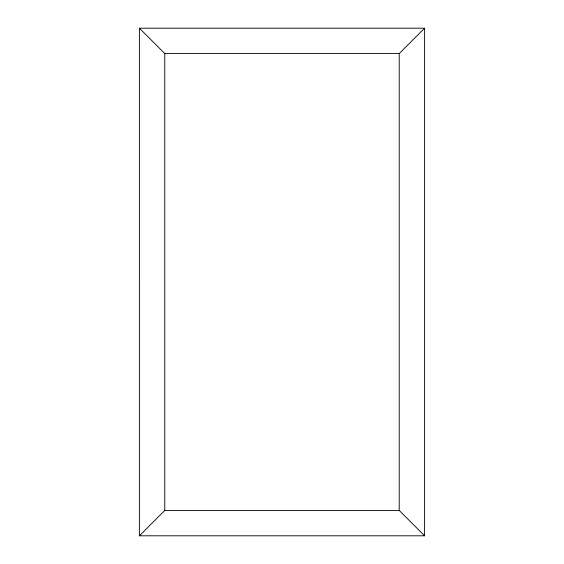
<?xml version="1.0" encoding="UTF-8"?>
<svg xmlns="http://www.w3.org/2000/svg" width="564" height="564" viewBox="0 0 564 564"><rect width="100%" height="100%" fill="white"/><g stroke="black" fill="none" stroke-linecap="round" stroke-linejoin="round"><path stroke-width="0.85" d="M424.6 535.8L399.22 510.42L399.22 53.58L424.6 28.2L139.4 28.2L139.393 535.8L424.607 535.8L424.6 28.2M139.393 535.8L164.773 510.42L164.78 53.58L139.393 28.2M164.78 53.58L399.227 53.58M164.773 510.42L399.227 510.42"/></g></svg>
